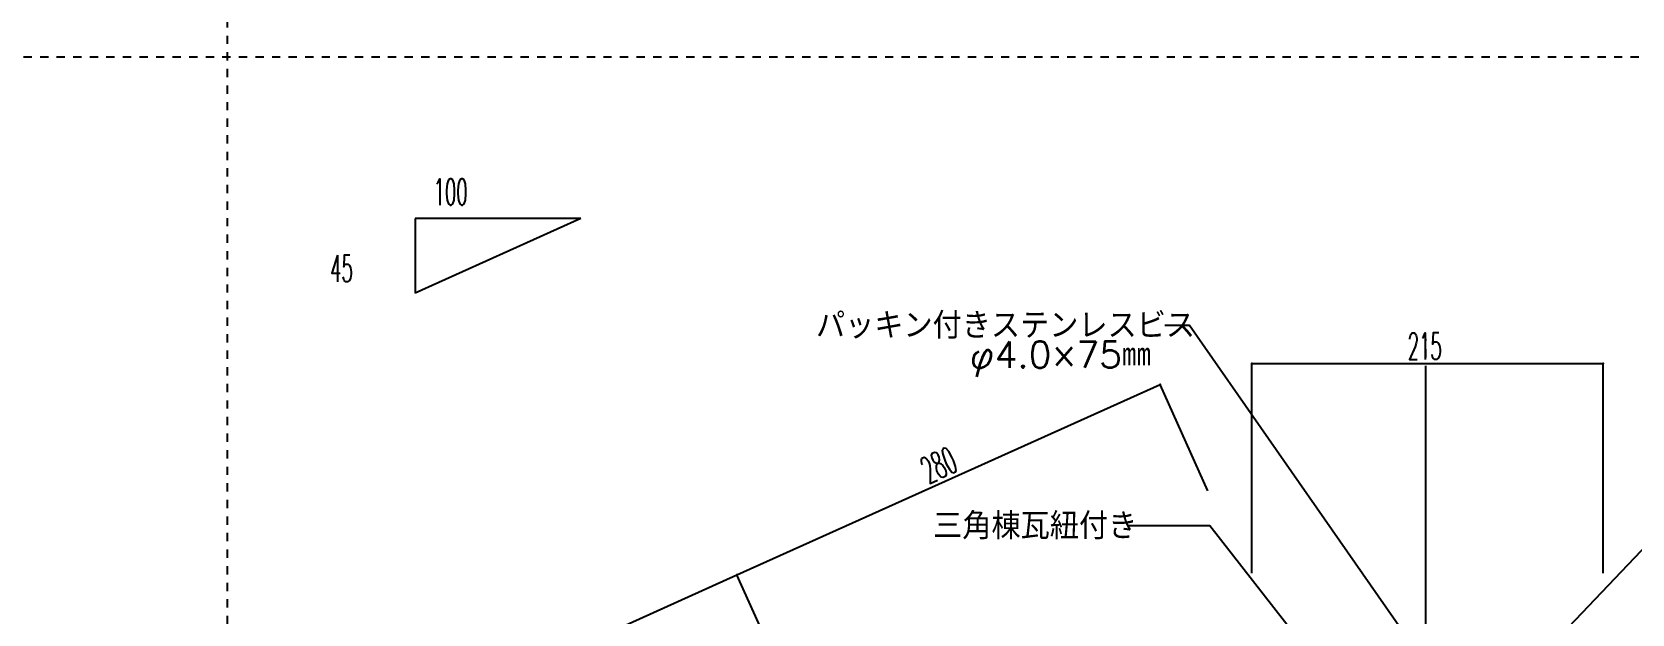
# Model space of a CAD drawing. Extents: x -1727 to 4652, y -2308 to 2357.
# Drawn here: x -118 to 848, y 714 to 1065 of the extents above; entities that cross this region are included whole.
import ezdxf

# ---------------------------------------------------------------- set-up
doc = ezdxf.new("R2010")
doc.units = 0
doc.header["$LTSCALE"] = 5
doc.linetypes.add('DASHDOT', pattern=[43, 40, -1, 1, -1])
doc.linetypes.add('DOT', pattern=[2, 1, -1])
for name, color, linetype in [('0-2', 7, 'CONTINUOUS'), ('0-3', 7, 'CONTINUOUS'), ('0-4', 7, 'CONTINUOUS'), ('0-A', 7, 'CONTINUOUS')]:
    doc.layers.add(name, color=color, linetype=linetype)
doc.styles.get("Standard").update_dxf_attribs({"font": 'txt.shx', "bigfont": 'extfont.shx'})

msp = doc.modelspace()

# ---------------------------------------------------------------- linework, layer by layer
at = {"layer": '0-2', "color": 7}
msp.add_point((0, 1050), dxfattribs=at)
at = {"layer": '0-3', "color": 7, "linetype": 'CONTINUOUS'}
for p, q in [((213.5068, 952.6524), (113.5068, 907.6524)), ((113.5068, 952.6524), (113.5068, 907.6524)), ((213.5068, 952.6524), (113.5068, 952.6524)), ((618.4699, 738.6372), (618.4813, 865.1305)), ((618.4813, 865.1305), (830.4483, 865.1113)), ((830.4369, 738.618), (830.4483, 865.1113)), ((307.6769, 737.6216), (563.0154, 852.5226)), ((591.9223, 788.2844), (563.0154, 852.5226)), ((52.3384, 622.7206), (307.6769, 737.6216)), ((336.5837, 673.3834), (307.6769, 737.6216))]:
    msp.add_line(p, q, dxfattribs=at)
for points in [[(723.8225, 682.9889), (580.8592, 888.1254), (565.8592, 888.1254)], [(676.7804, 660.0613), (593.0813, 767.1801), (543.0813, 767.1846)], [(734.227, 627.1019), (861.3737, 760.6864), (891.3737, 760.6864)]]:
    msp.add_lwpolyline(points, dxfattribs=at)
at = {"layer": '0-3', "color": 7}
for p in [(618.4813, 865.1305), (830.4483, 865.1113), (563.0154, 852.5226), (307.6769, 737.6216)]:
    msp.add_point(p, dxfattribs=at)
at = {"layer": '0-4', "color": 4, "linetype": 'DASHDOT'}
msp.add_line((723.3751, 233.7828), (723.3751, 880.0737), dxfattribs=at)
at = {"layer": '0-A', "color": 7, "linetype": 'DOT'}
for p, q in [((0, 2352.946), (0, -2307.9224)), ((4652.0253, 1050), (-1726.8095, 1050))]:
    msp.add_line(p, q, dxfattribs=at)

# ---------------------------------------------------------------- texts
at = {"layer": '0-3', "color": 7, "width": 0.5}
for s, rotation, p in [('100', 359.9954, (124.5356, 960.696)), ('45', 359.9954, (62.0613, 914.45)), ('215', 359.9948, (712.465, 867.622)), ('280', 24.2275, (423.3772, 792.4275))]:
    msp.add_text(s, height=16, rotation=rotation, dxfattribs=at).set_placement(p)
at = {"layer": '0-3', "color": 7}
for s, p in [('パッキン付きステンレスビス', (355.3592, 880.1254)), ('φ4.0×75㎜', (448.1092, 862.5552))]:
    msp.add_text(s, height=16, dxfattribs=at).set_placement(p)
msp.add_text('三角棟瓦紐付き', height=16, rotation=359.9948, dxfattribs=at).set_placement((426.0806, 759.1952))

doc.saveas('drawing.dxf')
